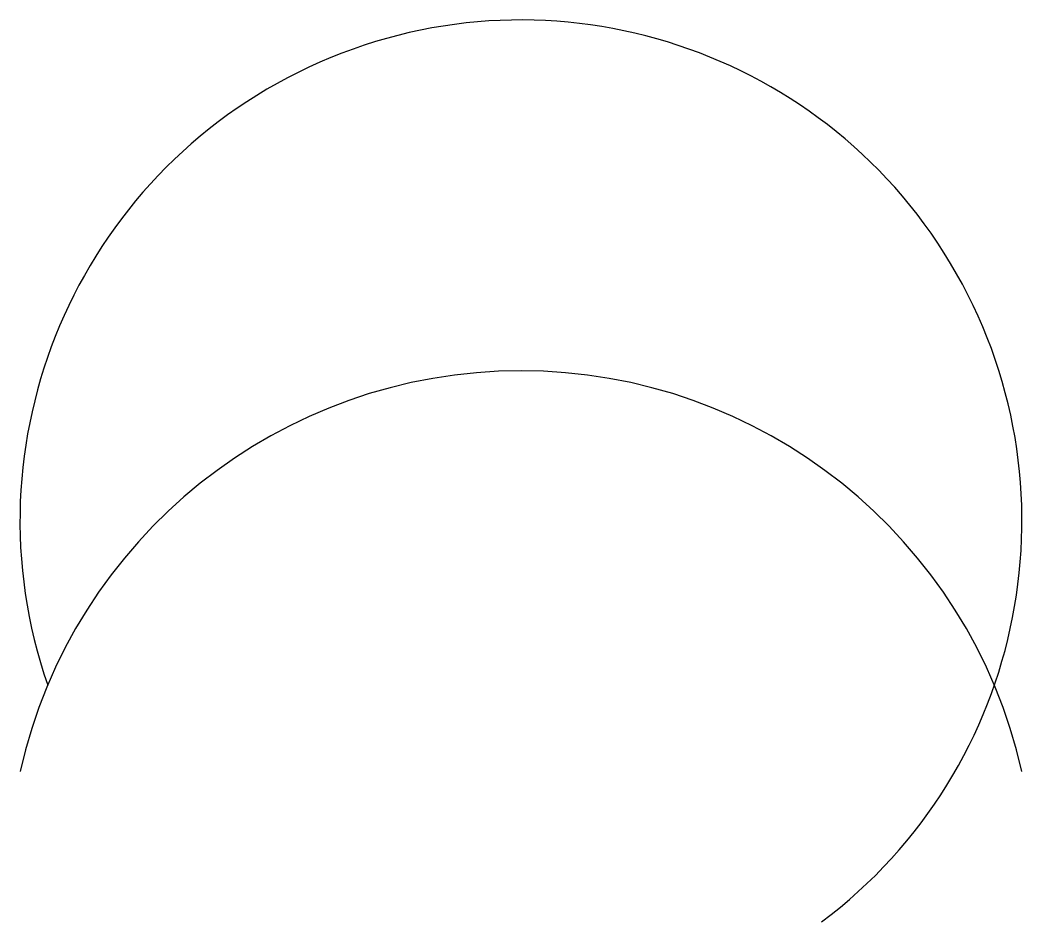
# Model space of a CAD drawing. Header units: millimetres. Extents: x 0 to 20, y 2 to 20.
import ezdxf

# ---------------------------------------------------------------- set-up
doc = ezdxf.new("R2010")
doc.units = ezdxf.units.MM
doc.layers.get('0').update_dxf_attribs({"lineweight": 25})

msp = doc.modelspace()

# ---------------------------------------------------------------- linework, layer by layer
for centre, radius, start, end in [((10, 10), 10, 306.8699, 199.1223), ((10, 2.75), 10.25, 12.6804, 167.3196)]:
    msp.add_arc(centre, radius, start, end)

doc.saveas('drawing.dxf')
